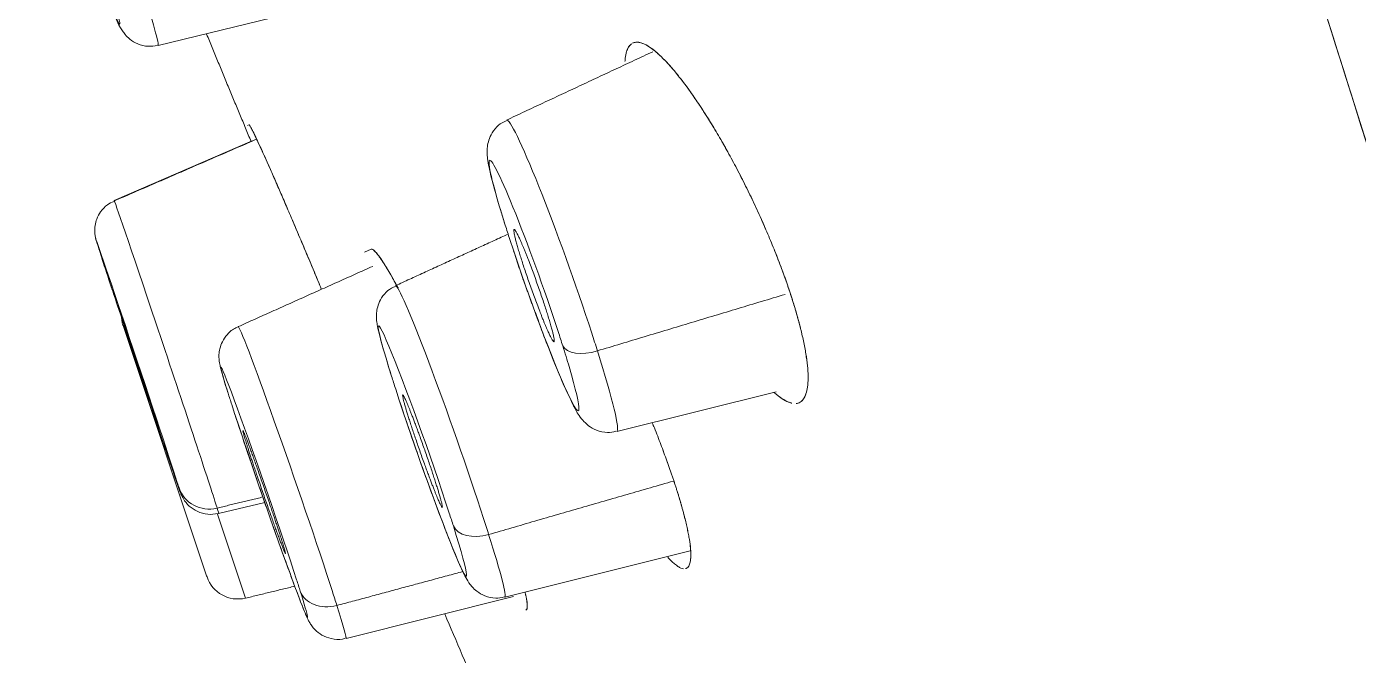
# Model space of a CAD drawing. Extents: x 5217 to 6345, y 0 to 827.
# Drawn here: x 5968.75 to 5981.06, y 468.23 to 474.04 of the extents above; entities that cross this region are included whole.
import ezdxf

# ---------------------------------------------------------------- set-up
doc = ezdxf.new("R2010")
doc.units = 0
doc.header["$LTSCALE"] = 30
doc.header["$MEASUREMENT"] = 0
doc.linetypes.add('HIDDEN2', pattern=[4.7625, 3.175, -1.5875])
doc.layers.add('1', color=7, linetype='CONTINUOUS')
doc.layers.add('2', color=1, linetype='HIDDEN2')

msp = doc.modelspace()

# ---------------------------------------------------------------- linework, layer by layer
at = {"layer": '1', "color": 7, "linetype": 'Continuous', "lineweight": 18}
for p, q in [((5973.709, 496.519), (5991.624, 439.699)), ((5973.868, 496.013), (5991.624, 439.699)), ((5969.964, 473.866), (5971.61, 474.266)), ((5970.797, 473.131), (5970.79, 473.128)), ((5970.835, 472.984), (5969.559, 472.432)), ((5969.559, 472.432), (5969.559, 472.43)), ((5971.933, 471.983), (5971.872, 471.955)), ((5969.64, 471.279), (5970.413, 468.966)), ((5974.204, 470.299), (5975.679, 470.666)), ((5970.524, 469.541), (5970.95, 469.644)), ((5973.17, 468.768), (5974.884, 469.197)), ((5970.413, 468.966), (5970.417, 468.956)), ((5971.702, 468.387), (5973.25, 468.775))]:
    msp.add_line(p, q, dxfattribs=at)
at = {"layer": '1', "color": 7, "linetype": 'Continuous', "lineweight": 13}
msp.add_line((5970.512, 469.534), (5970.772, 468.759), dxfattribs=at)
at = {"layer": '1', "color": 7, "linetype": 'Continuous', "lineweight": 18}
for centre, start, end in [((5969.924, 471.374), 179.6432, 198.5), ((5970.701, 469.051), 198.5, 283.5544)]:
    msp.add_arc(centre, 0.3, start, end, dxfattribs=at)
for centre, major_axis, ratio, start_param, end_param in [((5969.216, 475.222), (-0.393, 1.161), 0.027688, 1.051553, 4.057596), ((5973.439, 471.648), (0.41, -1.157), 0.060411, 1.172781, 2.225094), ((5973.439, 471.648), (-0.41, 1.157), 0.060411, 1.046141, 1.172781), ((5969.782, 470.9), (-0.388, 1.162), 0.004517, 0.261761, 0.39727), ((5969.782, 470.9), (-0.388, 1.162), 0.004517, 0.39727, 3.403354), ((5969.782, 470.9), (-0.19, 0.569), 0.004517, 3.403354, 6.544947), ((5969.782, 470.9), (-0.19, 0.569), 0.004517, 0.261761, 3.403354), ((5973.439, 471.648), (0.41, -1.157), 0.060411, 1.046141, 1.172781), ((5973.439, 471.648), (-0.41, 1.157), 0.060411, 3.987569, 4.187733), ((5972.408, 470.118), (0.406, -1.157), 0.041521, 4.057228, 4.180003), ((5970.945, 469.738), (-0.401, 1.158), 0.021245, 0.654204, 0.789754), ((5970.945, 469.738), (-0.401, 1.158), 0.021245, 0.789754, 2.249517), ((5972.408, 470.118), (0.406, -1.157), 0.041521, 0.915635, 1.038411), ((5970.945, 469.738), (-0.401, 1.158), 0.021245, 2.752336, 3.795797)]:
    msp.add_ellipse(centre, major_axis=major_axis, ratio=ratio, start_param=start_param, end_param=end_param, dxfattribs=at)
at = {"layer": '1', "color": 7, "linetype": 'Continuous', "lineweight": 13}
for centre, major_axis, ratio, start_param, end_param in [((5969.475, 475.309), (-0.489, 1.444), 0.027688, 3.139117, 4.057596), ((5973.695, 471.738), (-0.51, 1.439), 0.060411, 4.314374, 6.288463), ((5973.439, 471.648), (0.41, -1.157), 0.060411, 2.225094, 4.187733), ((5970.042, 470.986), (-0.483, 1.445), 0.004517, 3.538863, 6.326593), ((5969.782, 470.9), (-0.388, 1.162), 0.004517, 3.538863, 6.544947), ((5973.439, 471.648), (-0.41, 1.157), 0.060411, 1.172781, 3.987569), ((5972.665, 470.208), (0.505, -1.439), 0.041521, 1.038411, 3.142719), ((5972.408, 470.118), (0.406, -1.157), 0.041521, 1.038411, 4.057228), ((5971.203, 469.828), (0.498, -1.44), 0.021245, 0.789754, 3.146248), ((5973.695, 471.738), (-0.51, 1.439), 0.060411, 4.187733, 4.314374), ((5970.945, 469.738), (-0.401, 1.158), 0.021245, 3.931346, 6.93739), ((5973.988, 471.189), (0.286, 0.09), 0.5, 3.211406, 4.685552), ((5973.695, 471.738), (-0.51, 1.439), 0.060411, 3.135699, 4.187733), ((5972.408, 470.118), (0.406, -1.157), 0.041521, 4.180003, 7.198821), ((5969.782, 470.9), (-0.388, 1.162), 0.004517, 3.403354, 3.538863), ((5970.442, 469.873), (-0.286, -0.09), 0.965926, 0.017453, 1.501933), ((5970.042, 470.986), (-0.483, 1.445), 0.004517, 3.403354, 3.538863), ((5970.042, 470.986), (-0.483, 1.445), 0.004517, 3.141122, 3.403354), ((5972.977, 469.525), (-0.286, -0.09), 0.608761, 0.05236, 1.530973), ((5972.665, 470.208), (0.505, -1.439), 0.041521, 0.915635, 1.038411), ((5972.665, 470.208), (-0.505, 1.439), 0.041521, 3.137707, 4.057228), ((5970.945, 469.738), (-0.401, 1.158), 0.021245, 2.249516, 2.752336), ((5970.945, 469.738), (-0.401, 1.158), 0.021245, 3.795797, 3.931346), ((5971.561, 468.923), (-0.286, -0.09), 0.793353, 0.034907, 1.517595), ((5971.203, 469.828), (0.498, -1.44), 0.021245, 0.654204, 0.789754), ((5971.203, 469.828), (-0.498, 1.44), 0.021245, 3.139669, 3.795797)]:
    msp.add_ellipse(centre, major_axis=major_axis, ratio=ratio, start_param=start_param, end_param=end_param, dxfattribs=at)
at = {"layer": '1', "color": 7, "linetype": 'Continuous', "lineweight": 18}
for points, degree, knots in [([(5956.667, 553.255), (5956.667, 553.254), (5956.73, 553.053), (5956.799, 552.837), (5956.939, 552.39), (5957.084, 551.93), (5957.305, 551.23), (5957.532, 550.512), (5957.836, 549.547), (5958.146, 548.563), (5958.535, 547.33), (5958.93, 546.077), (5959.402, 544.58), (5959.879, 543.066), (5960.43, 541.318), (5960.985, 539.558), (5961.609, 537.578), (5962.234, 535.596), (5962.922, 533.414), (5963.608, 531.24), (5964.349, 528.89), (5965.083, 526.56), (5965.865, 524.081), (5966.636, 521.635), (5967.446, 519.068), (5968.24, 516.548), (5969.065, 513.934), (5969.87, 511.38), (5970.696, 508.759), (5971.5, 506.21), (5972.317, 503.619), (5973.109, 501.107), (5973.906, 498.578), (5974.695, 496.078), (5975.482, 493.579), (5976.3, 490.987), (5977.11, 488.418), (5977.944, 485.772), (5978.763, 483.175), (5979.603, 480.51), (5980.419, 477.921), (5981.253, 475.277), (5982.054, 472.737), (5982.868, 470.156), (5983.639, 467.709), (5984.419, 465.235), (5985.148, 462.924), (5985.881, 460.598), (5986.555, 458.462), (5987.229, 456.325), (5987.836, 454.4), (5988.44, 452.484), (5988.971, 450.799), (5989.497, 449.131), (5989.946, 447.707), (5990.388, 446.305), (5990.751, 445.154), (5990.958, 444.497), (5991.138, 443.926)], 2, [0, 0, 0, 0.033713, 0.033713, 0.068746, 0.068746, 0.10378, 0.10378, 0.138813, 0.138813, 0.173846, 0.173846, 0.208879, 0.208879, 0.243913, 0.243913, 0.278946, 0.278946, 0.313979, 0.313979, 0.349012, 0.349012, 0.384046, 0.384046, 0.419079, 0.419079, 0.454112, 0.454112, 0.489145, 0.489145, 0.524179, 0.524179, 0.559212, 0.559212, 0.594245, 0.594245, 0.629278, 0.629278, 0.664312, 0.664312, 0.699345, 0.699345, 0.734378, 0.734378, 0.769411, 0.769411, 0.804444, 0.804444, 0.839478, 0.839478, 0.874511, 0.874511, 0.909544, 0.909544, 0.944577, 0.944577, 0.979611, 0.979611, 1, 1, 1]), ([(5974.638, 496.259), (5975.418, 493.783), (5976.195, 491.319), (5976.996, 488.777), (5977.788, 486.267), (5978.601, 483.688), (5979.397, 481.165), (5980.211, 478.582), (5981, 476.081), (5981.803, 473.532), (5982.573, 471.091), (5983.354, 468.615), (5984.092, 466.274), (5984.837, 463.911), (5985.531, 461.709), (5986.229, 459.496), (5987.507, 455.442), (5988.082, 453.62), (5988.653, 451.808), (5989.155, 450.216), (5989.651, 448.641), (5990.075, 447.298), (5990.492, 445.975), (5990.834, 444.89), (5990.995, 444.381), (5991.138, 443.927)], 2, [0, 0, 0, 0.080141, 0.080141, 0.160282, 0.160282, 0.240423, 0.240423, 0.320564, 0.320564, 0.400705, 0.400705, 0.480846, 0.480846, 0.560987, 0.560987, 0.641128, 0.721269, 0.721269, 0.80141, 0.80141, 0.881552, 0.881552, 0.961693, 0.961693, 1, 1, 1]), ([(5969.396, 474.599), (5969.412, 474.555), (5969.472, 474.388), (5969.57, 474.145), (5969.582, 474.078), (5969.658, 473.967), (5969.705, 473.919), (5969.777, 473.875), (5969.868, 473.853), (5969.929, 473.86), (5969.959, 473.868)], 3, [0, 0, 0, 0, 0.103933, 0.411085, 0.734763, 0.775969, 0.820049, 0.877714, 0.943096, 1, 1, 1, 1]), ([(5974.33, 473.872), (5974.33, 473.872), (5974.321, 473.864), (5974.306, 473.842), (5974.289, 473.795), (5974.283, 473.751), (5974.281, 473.723), (5974.28, 473.718)], 3, [0, 0, 0, 0, 0.00136, 0.314143, 0.607965, 0.942133, 1, 1, 1, 1]), ([(5974.291, 473.796), (5974.296, 473.814), (5974.307, 473.846), (5974.327, 473.87), (5974.34, 473.88), (5974.343, 473.882)], 3, [0, 0, 0, 0, 0.433905, 0.871265, 1, 1, 1, 1]), ([(5974.291, 473.796), (5974.296, 473.814), (5974.307, 473.846), (5974.327, 473.87), (5974.34, 473.88), (5974.343, 473.882)], 3, [0, 0, 0, 0, 0.433905, 0.871265, 1, 1, 1, 1]), ([(5975.83, 471.508), (5975.828, 471.514), (5975.824, 471.526), (5975.819, 471.544), (5975.813, 471.562), (5975.807, 471.58), (5975.801, 471.598), (5975.795, 471.616), (5975.789, 471.634), (5975.782, 471.653), (5975.776, 471.671), (5975.769, 471.69), (5975.763, 471.709), (5975.756, 471.728), (5975.749, 471.747), (5975.742, 471.766), (5975.735, 471.785), (5975.72, 471.824), (5975.698, 471.883), (5975.667, 471.963), (5975.634, 472.042), (5975.59, 472.148), (5975.532, 472.28), (5975.458, 472.44), (5975.378, 472.604), (5975.295, 472.765), (5975.209, 472.922), (5975.125, 473.068), (5975.053, 473.185), (5974.995, 473.276), (5974.944, 473.353), (5974.89, 473.431), (5974.835, 473.507), (5974.787, 473.569), (5974.745, 473.621), (5974.694, 473.681), (5974.648, 473.73), (5974.606, 473.771), (5974.562, 473.811), (5974.506, 473.855), (5974.45, 473.885), (5974.398, 473.899), (5974.37, 473.896), (5974.354, 473.889), (5974.353, 473.888)], 3, [0, 0, 0, 0, 0.005472, 0.010955, 0.016447, 0.021948, 0.02746, 0.032982, 0.038513, 0.044055, 0.049606, 0.055167, 0.060738, 0.06632, 0.071911, 0.077512, 0.083123, 0.088744, 0.111397, 0.134066, 0.156749, 0.179448, 0.223055, 0.26824, 0.315484, 0.363621, 0.410154, 0.458905, 0.503274, 0.529491, 0.556271, 0.590263, 0.622675, 0.653514, 0.675664, 0.701337, 0.749288, 0.767599, 0.789245, 0.843059, 0.898197, 0.935948, 0.99719, 1, 1, 1, 1]), ([(5975.83, 471.508), (5975.828, 471.514), (5975.824, 471.526), (5975.819, 471.544), (5975.813, 471.562), (5975.807, 471.58), (5975.801, 471.598), (5975.795, 471.616), (5975.789, 471.634), (5975.782, 471.653), (5975.776, 471.671), (5975.769, 471.69), (5975.763, 471.709), (5975.756, 471.728), (5975.749, 471.747), (5975.742, 471.766), (5975.735, 471.785), (5975.72, 471.824), (5975.698, 471.883), (5975.667, 471.963), (5975.634, 472.042), (5975.59, 472.148), (5975.532, 472.28), (5975.458, 472.44), (5975.378, 472.604), (5975.295, 472.765), (5975.209, 472.922), (5975.125, 473.068), (5975.053, 473.185), (5974.995, 473.276), (5974.944, 473.353), (5974.89, 473.431), (5974.835, 473.507), (5974.787, 473.569), (5974.745, 473.621), (5974.694, 473.681), (5974.648, 473.73), (5974.606, 473.771), (5974.562, 473.811), (5974.506, 473.855), (5974.45, 473.885), (5974.402, 473.898), (5974.373, 473.896), (5974.357, 473.89), (5974.353, 473.888)], 3, [0, 0, 0, 0, 0.005472, 0.010954, 0.016446, 0.021948, 0.02746, 0.032981, 0.038513, 0.044054, 0.049605, 0.055166, 0.060738, 0.066319, 0.07191, 0.077511, 0.083122, 0.088743, 0.111396, 0.134064, 0.156747, 0.179446, 0.223052, 0.268236, 0.31548, 0.363616, 0.410148, 0.458899, 0.503267, 0.529484, 0.556264, 0.590255, 0.622667, 0.653505, 0.675655, 0.701328, 0.749278, 0.767588, 0.789235, 0.843048, 0.898185, 0.935936, 0.985425, 1, 1, 1, 1]), ([(5974.381, 473.895), (5974.389, 473.896), (5974.412, 473.896), (5974.453, 473.883), (5974.507, 473.854), (5974.567, 473.808), (5974.633, 473.746), (5974.705, 473.669), (5974.782, 473.576), (5974.864, 473.469), (5974.948, 473.348), (5975.035, 473.215), (5975.122, 473.073), (5975.209, 472.923), (5975.293, 472.768), (5975.376, 472.608), (5975.455, 472.447), (5975.53, 472.285), (5975.589, 472.15), (5975.634, 472.043), (5975.666, 471.964), (5975.698, 471.885), (5975.722, 471.821), (5975.74, 471.772), (5975.752, 471.738), (5975.764, 471.705), (5975.776, 471.671), (5975.787, 471.638), (5975.799, 471.605), (5975.809, 471.573), (5975.82, 471.54), (5975.827, 471.519), (5975.83, 471.508)], 3, [0, 0, 0, 0, 0.030201, 0.078339, 0.126461, 0.174865, 0.223633, 0.273155, 0.32286, 0.373167, 0.423598, 0.474026, 0.524461, 0.573798, 0.623201, 0.671385, 0.719561, 0.76685, 0.814051, 0.837403, 0.86072, 0.884054, 0.907457, 0.917791, 0.928102, 0.938395, 0.948673, 0.958941, 0.969204, 0.979465, 0.989729, 1, 1, 1, 1]), ([(5974.381, 473.895), (5974.389, 473.896), (5974.412, 473.896), (5974.453, 473.883), (5974.507, 473.854), (5974.567, 473.808), (5974.633, 473.746), (5974.705, 473.669), (5974.782, 473.576), (5974.864, 473.469), (5974.948, 473.348), (5975.035, 473.215), (5975.122, 473.073), (5975.209, 472.923), (5975.293, 472.768), (5975.376, 472.608), (5975.455, 472.447), (5975.53, 472.285), (5975.589, 472.15), (5975.634, 472.043), (5975.666, 471.964), (5975.698, 471.885), (5975.722, 471.821), (5975.74, 471.772), (5975.752, 471.738), (5975.764, 471.705), (5975.776, 471.671), (5975.787, 471.638), (5975.799, 471.605), (5975.809, 471.573), (5975.82, 471.54), (5975.827, 471.519), (5975.83, 471.508)], 3, [0, 0, 0, 0, 0.030201, 0.078339, 0.126461, 0.174865, 0.223633, 0.273155, 0.32286, 0.373167, 0.423598, 0.474026, 0.524461, 0.573798, 0.623201, 0.671385, 0.719561, 0.76685, 0.814051, 0.837403, 0.86072, 0.884054, 0.907457, 0.917791, 0.928102, 0.938395, 0.948673, 0.958941, 0.969204, 0.979465, 0.989729, 1, 1, 1, 1]), ([(5974.308, 473.841), (5974.301, 473.828), (5974.29, 473.796), (5974.283, 473.751), (5974.281, 473.723), (5974.28, 473.718)], 3, [0, 0, 0, 0, 0.437366, 0.917055, 1, 1, 1, 1]), ([(5971.474, 471.613), (5971.468, 471.629), (5971.448, 471.677), (5971.416, 471.754), (5971.378, 471.845), (5971.343, 471.927), (5971.308, 472.01), (5971.256, 472.133), (5971.195, 472.277), (5971.135, 472.416), (5971.085, 472.533), (5971.035, 472.647), (5970.985, 472.761), (5970.943, 472.855), (5970.906, 472.936), (5970.873, 473.005), (5970.846, 473.062), (5970.826, 473.102), (5970.813, 473.123), (5970.806, 473.133), (5970.804, 473.134), (5970.803, 473.134)], 3, [0, 0, 0, 0, 0.019354, 0.058541, 0.093616, 0.131101, 0.161388, 0.197788, 0.290058, 0.353744, 0.396379, 0.468068, 0.538371, 0.601082, 0.659444, 0.726965, 0.793764, 0.858101, 0.92077, 0.960579, 1, 1, 1, 1]), ([(5971.474, 471.613), (5971.468, 471.629), (5971.448, 471.677), (5971.416, 471.754), (5971.378, 471.845), (5971.343, 471.927), (5971.308, 472.01), (5971.256, 472.133), (5971.195, 472.277), (5971.135, 472.416), (5971.085, 472.533), (5971.035, 472.647), (5970.985, 472.761), (5970.943, 472.855), (5970.906, 472.936), (5970.873, 473.005), (5970.846, 473.062), (5970.826, 473.102), (5970.813, 473.123), (5970.806, 473.133), (5970.804, 473.134), (5970.803, 473.134)], 3, [0, 0, 0, 0, 0.019354, 0.058541, 0.093616, 0.131101, 0.161388, 0.197788, 0.290058, 0.353744, 0.396379, 0.468068, 0.538371, 0.601082, 0.659444, 0.726965, 0.793764, 0.858101, 0.92077, 0.960579, 1, 1, 1, 1]), ([(5970.816, 473.119), (5970.819, 473.113), (5970.828, 473.097), (5970.847, 473.06), (5970.874, 473.004), (5970.907, 472.932), (5970.946, 472.847), (5970.99, 472.748), (5971.039, 472.637), (5971.092, 472.515), (5971.15, 472.383), (5971.21, 472.241), (5971.274, 472.09), (5971.341, 471.933), (5971.407, 471.775), (5971.452, 471.668), (5971.473, 471.616)], 3, [0, 0, 0, 0, 0.052809, 0.124763, 0.197249, 0.270492, 0.343545, 0.416594, 0.489017, 0.562031, 0.634798, 0.708251, 0.781988, 0.856023, 0.930211, 1, 1, 1, 1]), ([(5970.816, 473.119), (5970.819, 473.113), (5970.828, 473.097), (5970.847, 473.06), (5970.874, 473.004), (5970.907, 472.932), (5970.946, 472.847), (5970.99, 472.748), (5971.039, 472.637), (5971.092, 472.515), (5971.15, 472.383), (5971.21, 472.241), (5971.274, 472.09), (5971.341, 471.933), (5971.407, 471.775), (5971.452, 471.668), (5971.473, 471.616)], 3, [0, 0, 0, 0, 0.052809, 0.124763, 0.197249, 0.270492, 0.343545, 0.416594, 0.489017, 0.562031, 0.634798, 0.708251, 0.781988, 0.856023, 0.930211, 1, 1, 1, 1]), ([(5973.181, 473.169), (5973.155, 473.159), (5973.105, 473.13), (5973.051, 473.063), (5973.019, 472.991), (5973.007, 472.927), (5973.005, 472.87), (5973.013, 472.786), (5973.042, 472.648), (5973.105, 472.425), (5973.156, 472.259), (5973.17, 472.216)], 3, [0, 0, 0, 0, 0.053799, 0.116846, 0.171934, 0.223039, 0.277004, 0.358854, 0.594186, 0.898431, 1, 1, 1, 1]), ([(5969.558, 472.425), (5969.535, 472.418), (5969.487, 472.394), (5969.433, 472.335), (5969.396, 472.267), (5969.38, 472.205), (5969.377, 472.154), (5969.38, 472.117), (5969.384, 472.096), (5969.387, 472.085), (5969.389, 472.074), (5969.394, 472.058), (5969.4, 472.039), (5969.404, 472.026)], 3, [0, 0, 0, 0, 0.100991, 0.231106, 0.338802, 0.429841, 0.5046, 0.560228, 0.592879, 0.619358, 0.656219, 0.731668, 1, 1, 1, 1]), ([(5969.44, 471.913), (5969.462, 471.846), (5969.505, 471.716), (5969.563, 471.539), (5969.586, 471.47)], 3, [0, 0, 0, 0, 0.632476, 1, 1, 1, 1]), ([(5972.182, 471.625), (5972.162, 471.662), (5972.13, 471.721), (5972.083, 471.802), (5972.042, 471.869), (5972.004, 471.923), (5971.975, 471.959), (5971.955, 471.977), (5971.942, 471.984), (5971.936, 471.984), (5971.933, 471.983), (5971.933, 471.983)], 3, [0, 0, 0, 0, 0.153892, 0.262493, 0.415091, 0.564838, 0.698329, 0.82262, 0.911069, 0.999091, 1, 1, 1, 1]), ([(5971.934, 471.983), (5971.935, 471.984), (5971.941, 471.984), (5971.953, 471.979), (5971.978, 471.956), (5972.008, 471.917), (5972.045, 471.863), (5972.088, 471.794), (5972.133, 471.715), (5972.166, 471.655), (5972.182, 471.626)], 3, [0, 0, 0, 0, 0.024607, 0.167542, 0.310149, 0.452436, 0.593539, 0.735519, 0.877108, 1, 1, 1, 1]), ([(5971.934, 471.983), (5971.935, 471.984), (5971.941, 471.984), (5971.953, 471.979), (5971.978, 471.956), (5972.008, 471.917), (5972.045, 471.863), (5972.088, 471.794), (5972.133, 471.715), (5972.166, 471.655), (5972.182, 471.626)], 3, [0, 0, 0, 0, 0.024607, 0.167542, 0.310149, 0.452436, 0.593539, 0.735519, 0.877108, 1, 1, 1, 1]), ([(5972.182, 471.625), (5972.162, 471.662), (5972.13, 471.721), (5972.083, 471.802), (5972.042, 471.869), (5972.004, 471.923), (5971.975, 471.959), (5971.96, 471.973), (5971.953, 471.978), (5971.952, 471.978)], 3, [0, 0, 0, 0, 0.183843, 0.31358, 0.495877, 0.67477, 0.834241, 0.982721, 1, 1, 1, 1]), ([(5972.158, 471.64), (5972.132, 471.63), (5972.083, 471.603), (5972.029, 471.538), (5971.997, 471.468), (5971.984, 471.407), (5971.982, 471.359), (5971.985, 471.314), (5971.998, 471.235), (5972.034, 471.098), (5972.089, 470.915), (5972.12, 470.818)], 3, [0, 0, 0, 0, 0.058006, 0.124231, 0.180685, 0.230384, 0.275374, 0.327415, 0.421803, 0.731351, 1, 1, 1, 1]), ([(5975.877, 470.56), (5975.885, 470.562), (5975.905, 470.571), (5975.932, 470.596), (5975.955, 470.644), (5975.969, 470.708), (5975.975, 470.788), (5975.971, 470.881), (5975.96, 470.969), (5975.948, 471.046), (5975.937, 471.105), (5975.923, 471.168), (5975.911, 471.22), (5975.9, 471.262), (5975.893, 471.292), (5975.885, 471.322), (5975.876, 471.352), (5975.868, 471.383), (5975.859, 471.414), (5975.85, 471.445), (5975.84, 471.476), (5975.833, 471.498), (5975.83, 471.508)], 3, [0, 0, 0, 0, 0.0594, 0.15732, 0.253187, 0.35337, 0.447272, 0.542315, 0.63588, 0.682058, 0.728178, 0.774242, 0.82025, 0.840505, 0.860689, 0.880802, 0.900845, 0.920816, 0.940717, 0.960548, 0.980309, 1, 1, 1, 1]), ([(5975.877, 470.56), (5975.885, 470.562), (5975.905, 470.571), (5975.932, 470.596), (5975.955, 470.644), (5975.969, 470.708), (5975.975, 470.788), (5975.971, 470.881), (5975.96, 470.969), (5975.948, 471.046), (5975.937, 471.105), (5975.923, 471.168), (5975.911, 471.22), (5975.9, 471.262), (5975.893, 471.292), (5975.885, 471.322), (5975.876, 471.352), (5975.868, 471.383), (5975.859, 471.414), (5975.85, 471.445), (5975.84, 471.476), (5975.833, 471.498), (5975.83, 471.508)], 3, [0, 0, 0, 0, 0.059387, 0.157308, 0.253176, 0.35336, 0.447264, 0.542308, 0.635875, 0.682053, 0.728174, 0.774238, 0.820248, 0.840503, 0.860687, 0.880801, 0.900843, 0.920815, 0.940717, 0.960548, 0.980309, 1, 1, 1, 1]), ([(5975.83, 471.508), (5975.832, 471.502), (5975.836, 471.49), (5975.841, 471.472), (5975.847, 471.454), (5975.852, 471.437), (5975.857, 471.419), (5975.862, 471.401), (5975.867, 471.384), (5975.872, 471.367), (5975.877, 471.35), (5975.882, 471.333), (5975.886, 471.316), (5975.891, 471.299), (5975.895, 471.282), (5975.9, 471.266), (5975.904, 471.249), (5975.912, 471.216), (5975.923, 471.167), (5975.937, 471.105), (5975.948, 471.045), (5975.96, 470.968), (5975.971, 470.879), (5975.975, 470.786), (5975.969, 470.707), (5975.95, 470.623), (5975.915, 470.571), (5975.876, 470.558), (5975.862, 470.557)], 3, [0, 0, 0, 0, 0.010842, 0.021682, 0.03252, 0.043359, 0.054201, 0.065046, 0.075895, 0.086752, 0.097616, 0.10849, 0.119374, 0.130272, 0.141182, 0.152109, 0.163051, 0.174013, 0.218582, 0.263041, 0.307492, 0.352034, 0.444047, 0.535755, 0.6281, 0.722013, 0.908457, 1, 1, 1, 1]), ([(5975.83, 471.508), (5975.832, 471.502), (5975.836, 471.49), (5975.841, 471.472), (5975.847, 471.454), (5975.852, 471.437), (5975.857, 471.419), (5975.862, 471.401), (5975.867, 471.384), (5975.872, 471.367), (5975.877, 471.35), (5975.882, 471.333), (5975.886, 471.316), (5975.891, 471.299), (5975.895, 471.282), (5975.9, 471.266), (5975.904, 471.249), (5975.912, 471.216), (5975.923, 471.167), (5975.937, 471.105), (5975.948, 471.045), (5975.96, 470.968), (5975.971, 470.879), (5975.975, 470.786), (5975.969, 470.707), (5975.95, 470.623), (5975.915, 470.571), (5975.876, 470.558), (5975.862, 470.557)], 3, [0, 0, 0, 0, 0.010842, 0.021682, 0.03252, 0.043359, 0.054201, 0.065046, 0.075895, 0.086752, 0.097616, 0.10849, 0.119374, 0.130272, 0.141182, 0.152109, 0.163051, 0.174013, 0.218582, 0.263041, 0.307492, 0.352034, 0.444047, 0.535755, 0.6281, 0.722013, 0.908457, 1, 1, 1, 1]), ([(5970.706, 471.265), (5970.698, 471.263), (5970.659, 471.25), (5970.606, 471.201), (5970.557, 471.133), (5970.534, 471.067), (5970.526, 471.011), (5970.527, 470.972), (5970.53, 470.943), (5970.536, 470.911), (5970.552, 470.847), (5970.58, 470.749), (5970.609, 470.66)], 3, [0, 0, 0, 0, 0.021155, 0.112354, 0.18623, 0.249128, 0.30213, 0.34422, 0.383127, 0.438401, 0.565038, 1, 1, 1, 1]), ([(5973.465, 471.362), (5973.495, 471.278), (5973.578, 471.054), (5973.706, 470.739), (5973.808, 470.528), (5973.859, 470.433), (5973.937, 470.353), (5974.018, 470.306), (5974.11, 470.284), (5974.17, 470.294), (5974.197, 470.302)], 3, [0, 0, 0, 0, 0.137455, 0.390153, 0.649054, 0.793956, 0.848185, 0.899057, 0.956757, 1, 1, 1, 1]), ([(5975.658, 470.66), (5975.664, 470.655), (5975.675, 470.645), (5975.691, 470.633), (5975.702, 470.624), (5975.709, 470.619), (5975.72, 470.611), (5975.744, 470.595), (5975.778, 470.576), (5975.803, 470.566), (5975.815, 470.563)], 3, [0, 0, 0, 0, 0.09274, 0.199217, 0.270173, 0.289545, 0.329131, 0.469828, 0.731608, 1, 1, 1, 1]), ([(5975.658, 470.66), (5975.664, 470.655), (5975.675, 470.645), (5975.691, 470.633), (5975.702, 470.624), (5975.709, 470.619), (5975.72, 470.611), (5975.744, 470.595), (5975.778, 470.576), (5975.803, 470.566), (5975.815, 470.563)], 3, [0, 0, 0, 0, 0.09267, 0.199148, 0.270105, 0.289478, 0.329064, 0.469763, 0.731547, 1, 1, 1, 1]), ([(5972.194, 470.589), (5972.237, 470.457), (5972.33, 470.183), (5972.489, 469.738), (5972.639, 469.339), (5972.749, 469.07), (5972.803, 468.957), (5972.846, 468.883), (5972.911, 468.818), (5972.987, 468.775), (5973.078, 468.754), (5973.138, 468.763), (5973.165, 468.771)], 3, [0, 0, 0, 0, 0.159638, 0.332669, 0.505751, 0.681188, 0.80976, 0.870062, 0.89809, 0.931722, 0.969887, 1, 1, 1, 1]), ([(5975.816, 470.562), (5975.8, 470.567), (5975.765, 470.581), (5975.72, 470.61), (5975.694, 470.63), (5975.689, 470.635)], 3, [0, 0, 0, 0, 0.443092, 0.889671, 1, 1, 1, 1]), ([(5975.823, 470.56), (5975.821, 470.561), (5975.802, 470.566), (5975.765, 470.581), (5975.72, 470.61), (5975.694, 470.63), (5975.689, 470.635)], 3, [0, 0, 0, 0, 0.056155, 0.474468, 0.895883, 1, 1, 1, 1]), ([(5970.674, 470.458), (5970.709, 470.351), (5970.789, 470.11), (5970.938, 469.675), (5971.077, 469.28), (5971.148, 469.085), (5971.175, 469.013)], 3, [0, 0, 0, 0, 0.252055, 0.534733, 0.816131, 1, 1, 1, 1]), ([(5969.967, 470.327), (5970.002, 470.225), (5970.048, 470.088), (5970.078, 470), (5970.087, 469.975)], 3, [0, 0, 0, 0, 0.68769, 1, 1, 1, 1]), ([(5974.76, 469.755), (5974.759, 469.76), (5974.755, 469.771), (5974.75, 469.787), (5974.745, 469.804), (5974.739, 469.82), (5974.734, 469.837), (5974.728, 469.854), (5974.723, 469.871), (5974.717, 469.888), (5974.711, 469.905), (5974.705, 469.922), (5974.699, 469.94), (5974.693, 469.957), (5974.687, 469.975), (5974.68, 469.993), (5974.674, 470.011), (5974.661, 470.047), (5974.64, 470.103), (5974.612, 470.178), (5974.583, 470.255), (5974.556, 470.322), (5974.539, 470.364), (5974.533, 470.38)], 3, [0, 0, 0, 0, 0.028416, 0.056878, 0.085386, 0.113938, 0.142536, 0.17118, 0.199869, 0.228603, 0.257383, 0.286209, 0.31508, 0.343997, 0.37296, 0.401968, 0.431022, 0.460122, 0.57734, 0.69452, 0.811662, 0.928769, 1, 1, 1, 1]), ([(5974.76, 469.755), (5974.759, 469.76), (5974.755, 469.771), (5974.75, 469.787), (5974.745, 469.804), (5974.739, 469.82), (5974.734, 469.837), (5974.728, 469.854), (5974.723, 469.871), (5974.717, 469.888), (5974.711, 469.905), (5974.705, 469.922), (5974.699, 469.94), (5974.693, 469.957), (5974.687, 469.975), (5974.68, 469.993), (5974.674, 470.011), (5974.661, 470.047), (5974.64, 470.103), (5974.612, 470.178), (5974.583, 470.255), (5974.556, 470.322), (5974.539, 470.364), (5974.533, 470.38)], 3, [0, 0, 0, 0, 0.028419, 0.056883, 0.085393, 0.113947, 0.142548, 0.171194, 0.199885, 0.228622, 0.257405, 0.286233, 0.315106, 0.344026, 0.37299, 0.402001, 0.431057, 0.46016, 0.577387, 0.694576, 0.811728, 0.928845, 1, 1, 1, 1]), ([(5974.533, 470.379), (5974.539, 470.363), (5974.556, 470.322), (5974.583, 470.255), (5974.612, 470.178), (5974.64, 470.103), (5974.663, 470.042), (5974.68, 469.993), (5974.693, 469.958), (5974.705, 469.923), (5974.717, 469.888), (5974.728, 469.854), (5974.739, 469.821), (5974.75, 469.788), (5974.757, 469.766), (5974.76, 469.755)], 3, [0, 0, 0, 0, 0.069669, 0.187045, 0.304179, 0.421318, 0.538711, 0.596528, 0.654243, 0.711884, 0.769481, 0.827062, 0.884656, 0.942293, 1, 1, 1, 1]), ([(5974.533, 470.379), (5974.539, 470.363), (5974.556, 470.322), (5974.583, 470.255), (5974.612, 470.178), (5974.64, 470.103), (5974.663, 470.042), (5974.68, 469.993), (5974.693, 469.958), (5974.705, 469.923), (5974.717, 469.888), (5974.728, 469.854), (5974.739, 469.821), (5974.75, 469.788), (5974.757, 469.766), (5974.76, 469.755)], 3, [0, 0, 0, 0, 0.069669, 0.187045, 0.304179, 0.421318, 0.538711, 0.596528, 0.654243, 0.711884, 0.769481, 0.827062, 0.884656, 0.942293, 1, 1, 1, 1]), ([(5970.087, 469.975), (5970.109, 469.91), (5970.141, 469.817), (5970.162, 469.755), (5970.17, 469.734), (5970.177, 469.716), (5970.186, 469.698), (5970.206, 469.661), (5970.25, 469.607), (5970.328, 469.555), (5970.422, 469.528), (5970.486, 469.534), (5970.518, 469.542)], 3, [0, 0, 0, 0, 0.262643, 0.468806, 0.592071, 0.631879, 0.650994, 0.675852, 0.752, 0.828112, 0.919069, 1, 1, 1, 1]), ([(5974.76, 469.755), (5974.762, 469.749), (5974.766, 469.738), (5974.771, 469.722), (5974.776, 469.706), (5974.781, 469.689), (5974.785, 469.673), (5974.79, 469.658), (5974.795, 469.642), (5974.799, 469.626), (5974.804, 469.611), (5974.808, 469.596), (5974.812, 469.581), (5974.816, 469.566), (5974.82, 469.551), (5974.824, 469.536), (5974.828, 469.522), (5974.835, 469.493), (5974.846, 469.45), (5974.857, 469.397), (5974.868, 469.347), (5974.879, 469.284), (5974.888, 469.213), (5974.89, 469.143), (5974.884, 469.089), (5974.872, 469.057), (5974.861, 469.044), (5974.856, 469.04)], 3, [0, 0, 0, 0, 0.013985, 0.027966, 0.041944, 0.055922, 0.069901, 0.083882, 0.097869, 0.111862, 0.125864, 0.139877, 0.153901, 0.16794, 0.181995, 0.196068, 0.21016, 0.224274, 0.281511, 0.338607, 0.395686, 0.452877, 0.570499, 0.687515, 0.805091, 0.924389, 1, 1, 1, 1]), ([(5974.84, 469.032), (5974.843, 469.032), (5974.855, 469.037), (5974.871, 469.053), (5974.885, 469.091), (5974.89, 469.147), (5974.887, 469.217), (5974.878, 469.286), (5974.867, 469.347), (5974.857, 469.398), (5974.845, 469.451), (5974.834, 469.497), (5974.825, 469.533), (5974.818, 469.56), (5974.81, 469.586), (5974.803, 469.613), (5974.795, 469.641), (5974.787, 469.669), (5974.778, 469.697), (5974.77, 469.726), (5974.763, 469.745), (5974.76, 469.755)], 3, [0, 0, 0, 0, 0.038491, 0.140247, 0.25597, 0.369011, 0.47619, 0.578792, 0.63214, 0.685447, 0.738714, 0.791943, 0.815378, 0.838734, 0.86201, 0.885207, 0.908324, 0.931362, 0.95432, 0.9772, 1, 1, 1, 1]), ([(5974.84, 469.032), (5974.843, 469.032), (5974.855, 469.037), (5974.871, 469.053), (5974.885, 469.091), (5974.89, 469.147), (5974.887, 469.217), (5974.878, 469.286), (5974.867, 469.347), (5974.857, 469.398), (5974.845, 469.451), (5974.834, 469.497), (5974.825, 469.533), (5974.818, 469.56), (5974.81, 469.586), (5974.803, 469.613), (5974.795, 469.641), (5974.787, 469.669), (5974.778, 469.697), (5974.77, 469.726), (5974.763, 469.745), (5974.76, 469.755)], 3, [0, 0, 0, 0, 0.038524, 0.140277, 0.255996, 0.369033, 0.476208, 0.578807, 0.632152, 0.685458, 0.738723, 0.79195, 0.815385, 0.83874, 0.862015, 0.885211, 0.908327, 0.931364, 0.954322, 0.977201, 1, 1, 1, 1]), ([(5974.76, 469.755), (5974.762, 469.749), (5974.766, 469.738), (5974.771, 469.722), (5974.776, 469.706), (5974.781, 469.689), (5974.785, 469.673), (5974.79, 469.658), (5974.795, 469.642), (5974.799, 469.626), (5974.804, 469.611), (5974.808, 469.596), (5974.812, 469.581), (5974.816, 469.566), (5974.82, 469.551), (5974.824, 469.536), (5974.828, 469.522), (5974.835, 469.493), (5974.846, 469.45), (5974.857, 469.397), (5974.868, 469.347), (5974.879, 469.284), (5974.888, 469.213), (5974.89, 469.143), (5974.884, 469.089), (5974.871, 469.053), (5974.857, 469.039), (5974.849, 469.035)], 3, [0, 0, 0, 0, 0.013503, 0.027002, 0.040498, 0.053994, 0.06749, 0.08099, 0.094494, 0.108005, 0.121524, 0.135053, 0.148594, 0.162149, 0.175719, 0.189307, 0.202913, 0.21654, 0.271804, 0.32693, 0.382041, 0.43726, 0.550826, 0.663807, 0.777328, 0.892512, 1, 1, 1, 1]), ([(5974.675, 469.137), (5974.685, 469.126), (5974.707, 469.103), (5974.739, 469.074), (5974.771, 469.051), (5974.798, 469.036), (5974.813, 469.032), (5974.82, 469.031)], 3, [0, 0, 0, 0, 0.16356, 0.379161, 0.590913, 0.802926, 1, 1, 1, 1]), ([(5974.675, 469.137), (5974.685, 469.126), (5974.707, 469.103), (5974.739, 469.074), (5974.771, 469.051), (5974.798, 469.036), (5974.813, 469.032), (5974.82, 469.031)], 3, [0, 0, 0, 0, 0.163488, 0.379093, 0.590849, 0.802866, 1, 1, 1, 1]), ([(5971.175, 469.013), (5971.191, 468.968), (5971.25, 468.804), (5971.306, 468.66), (5971.34, 468.58), (5971.36, 468.541), (5971.382, 468.505), (5971.419, 468.46), (5971.479, 468.413), (5971.567, 468.38), (5971.646, 468.372), (5971.69, 468.387), (5971.7, 468.391)], 3, [0, 0, 0, 0, 0.115429, 0.451414, 0.627102, 0.694132, 0.737341, 0.777703, 0.83595, 0.901819, 0.977043, 1, 1, 1, 1]), ([(5973.357, 468.81), (5973.358, 468.806), (5973.362, 468.79), (5973.367, 468.765), (5973.373, 468.736), (5973.377, 468.702), (5973.378, 468.671), (5973.374, 468.657), (5973.37, 468.653), (5973.37, 468.653)], 3, [0, 0, 0, 0, 0.045974, 0.182356, 0.318803, 0.455622, 0.727827, 0.999905, 1, 1, 1, 1]), ([(5973.357, 468.81), (5973.358, 468.806), (5973.362, 468.79), (5973.367, 468.765), (5973.373, 468.736), (5973.377, 468.702), (5973.378, 468.671), (5973.374, 468.657), (5973.371, 468.653)], 3, [0, 0, 0, 0, 0.046411, 0.184087, 0.321828, 0.459946, 0.734734, 1, 1, 1, 1]), ([(5973.364, 468.648), (5973.367, 468.649), (5973.373, 468.654), (5973.378, 468.672), (5973.377, 468.703), (5973.373, 468.736), (5973.368, 468.764), (5973.363, 468.785), (5973.361, 468.795)], 3, [0, 0, 0, 0, 0.151047, 0.396453, 0.634593, 0.761797, 0.889095, 1, 1, 1, 1]), ([(5973.364, 468.648), (5973.367, 468.649), (5973.373, 468.654), (5973.378, 468.672), (5973.377, 468.703), (5973.373, 468.736), (5973.368, 468.764), (5973.363, 468.785), (5973.361, 468.795)], 3, [0, 0, 0, 0, 0.151047, 0.396453, 0.634593, 0.761797, 0.889095, 1, 1, 1, 1])]:
    msp.add_open_spline(points, degree=degree, knots=knots, dxfattribs=at)
for points, weights in [([(5991.624, 439.699), (5990.913, 441.954), (5973.709, 496.519)], [0.983511683882, 0.715597051788, 1]), ([(5991.624, 439.699), (5990.919, 441.934), (5973.868, 496.013)], [0.983511683882, 0.717332143437, 0.996339416072])]:
    msp.add_rational_spline(points, weights, degree=2, dxfattribs=at)
for points, degree in [([(5970.413, 473.971), (5970.616, 473.475), (5970.824, 472.979)], 2), ([(5970.413, 473.971), (5970.616, 473.475), (5970.824, 472.979)], 2), ([(5974.537, 473.808), (5973.184, 473.176)], 1), ([(5970.874, 472.999), (5969.56, 472.43)], 1), ([(5973.2, 472.123), (5972.16, 471.647)], 1), ([(5973.251, 471.966), (5973.353, 471.655), (5973.465, 471.362)], 2), ([(5971.948, 471.825), (5970.705, 471.268)], 1), ([(5970.772, 468.759), (5971.227, 468.869)], 1), ([(5972.614, 468.614), (5972.722, 468.36), (5972.83, 468.106), (5972.94, 467.852)], 3), ([(5972.614, 468.614), (5972.722, 468.36), (5972.83, 468.106), (5972.94, 467.852)], 3)]:
    msp.add_open_spline(points, degree=degree, dxfattribs=at)
for points, weights in [([(5973.32, 471.898), (5973.177, 472.352), (5973.296, 472.102), (5973.415, 471.852), (5973.559, 471.398)], [1, 0.707106781185, 1, 0.707106781185, 1]), ([(5973.559, 471.398), (5973.702, 470.943), (5973.583, 471.193), (5973.464, 471.443), (5973.32, 471.898)], [1, 0.707106781188, 1, 0.707106781188, 1]), ([(5972.536, 469.807), (5972.405, 470.224), (5972.277, 470.534), (5972.149, 470.844), (5972.28, 470.428)], [1, 0.707106781198, 1, 0.707106781198, 1]), ([(5972.536, 469.807), (5972.668, 469.391), (5972.54, 469.701), (5972.412, 470.012), (5972.28, 470.428)], [1, 0.707106781175, 1, 0.707106781175, 1]), ([(5970.782, 470.186), (5970.672, 470.534), (5970.835, 470.087), (5970.998, 469.639), (5971.108, 469.291)], [1, 0.707106781185, 1, 0.707106781185, 1]), ([(5971.108, 469.291), (5971.218, 468.943), (5971.055, 469.39), (5970.892, 469.837), (5970.782, 470.186)], [1, 0.707106781185, 1, 0.707106781185, 1])]:
    msp.add_rational_spline(points, weights, degree=2, knots=[0, 0, 0, 0.5, 0.5, 1, 1, 1], dxfattribs=at)
at = {"layer": '1', "color": 7, "linetype": 'Continuous', "lineweight": 13}
for points in [[(5975.76, 471.566), (5974.025, 471.044)], [(5973.02, 469.347), (5974.729, 469.841)], [(5970.509, 469.591), (5970.933, 469.694)], [(5971.617, 468.691), (5972.782, 469.005)]]:
    msp.add_open_spline(points, degree=1, dxfattribs=at)
at = {"layer": '2', "color": 7, "linetype": 'Continuous', "lineweight": 18}
msp.add_rational_spline([(5991.041, 444.898), (5987.317, 456.711), (5978.438, 484.871)], [1, 0.892321026498, 1], degree=2, dxfattribs=at)
msp.add_rational_spline([(5991.041, 444.898), (5987.317, 456.711), (5978.438, 484.871)], [1, 0.892321026498, 1], degree=2, dxfattribs=at)

doc.saveas('drawing.dxf')
